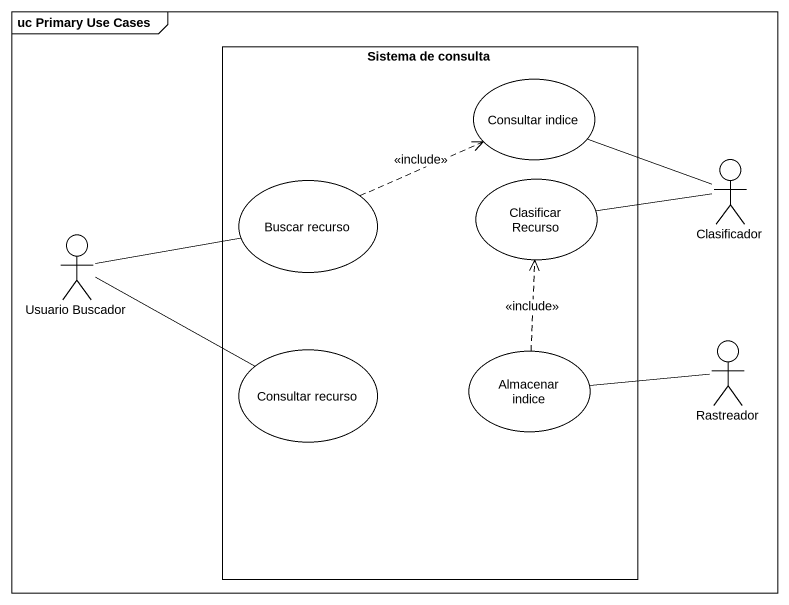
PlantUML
@startuml
mainframe uc Primary Use Cases
rectangle "Sistema de consulta" as Sistema_de_consulta {
  usecase "Consultar indice" as Consultar_indice
  usecase "Buscar recurso" as Buscar_recurso
  usecase "Clasificar Recurso" as Clasificar_Recurso
  usecase "Consultar recurso" as Consultar_recurso
  usecase "Almacenar indice" as Almacenar_indice
}
actor Clasificador
actor "Usuario Buscador" as Usuario_Buscador
actor Rastreador
Clasificador -left- Consultar_indice
Clasificador -left- Clasificar_Recurso
Buscar_recurso .right.> Consultar_indice : <<include>>
Usuario_Buscador -right- Buscar_recurso
Usuario_Buscador -right- Consultar_recurso
Almacenar_indice .up.> Clasificar_Recurso : <<include>>
Rastreador -left- Almacenar_indice
@enduml
